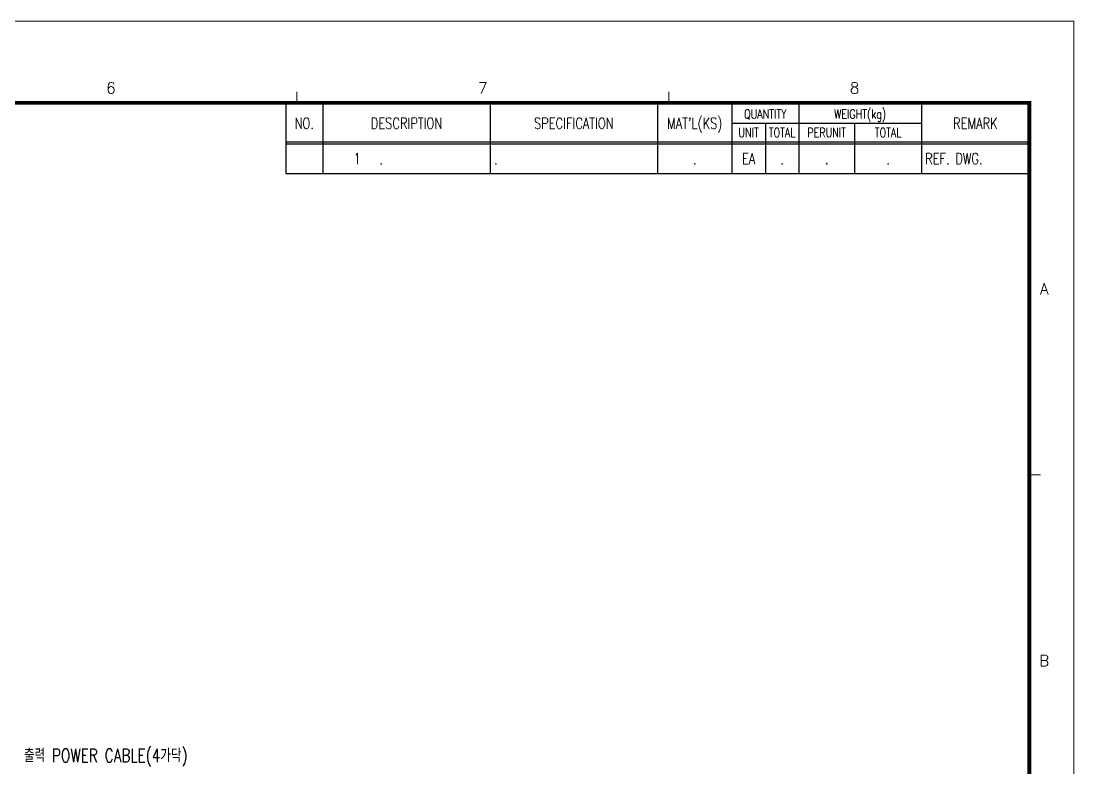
# Model space of a CAD drawing. Header units: millimetres. Extents: x 0 to 37514, y 0 to 8910.
# Drawn here: x 31722 to 34554, y 3931 to 5940 of the extents above; entities that cross this region are included whole.
import ezdxf
from ezdxf.enums import TextEntityAlignment as Align

# ---------------------------------------------------------------- set-up
doc = ezdxf.new("R2010")
doc.units = ezdxf.units.MM
for name, color, linetype in [('7', 7, 'Continuous'), ('8', 230, 'Continuous'), ('SHEET', 3, 'Continuous')]:
    doc.layers.add(name, color=color, linetype=linetype)
doc.styles.add('HYUNDAI-STEEL', font='romans.shx', dxfattribs={"width": 0.75, "bigfont": 'whgtxt.shx'})
doc.styles.add('Single', font='romans.shx', dxfattribs={"width": 0.75, "bigfont": 'ghs.shx'})

# ---------------------------------------------------------------- blocks, each defined once
blk = doc.blocks.new('BOM BLOCK')
at = {"layer": '7'}
for p, q in [((-200, 0), (0, 0)), ((-190, 0), (-190, -19)), ((-145, 0), (-145, -19)), ((-100, 0), (-100, -19)), ((-80, 0), (-80, -19)), ((-62, 0), (-62, -19)), ((-29, 0), (-29, -19)), ((0, 0), (0, -19)), ((-80, -5.5), (-29, -5.5)), ((-71, -5.5), (-71, -19)), ((-47, -5.5), (-47, -19)), ((-200, -10.5), (0, -10.5)), ((-200, -11), (0, -11)), ((-200, -19), (0, -19))]:
    blk.add_line(p, q, dxfattribs=at)
at = {"layer": '7', "color": 3}
blk.add_line((-200, 0), (-200, -19), dxfattribs=at)
at = {"layer": 'SHEET', "color": 7, "style": 'HYUNDAI-STEEL', "width": 0.75}
for s, height, p in [('QUANTITY', 2.5, (-71, -3)), ('WEIGHT(kg)', 2.5, (-45.5, -3)), ('NO.', 3, (-195, -5.5)), ('DESCRIPTION', 3, (-167.5, -5.5)), ('SPECIFICATION', 3, (-122.5, -5.5)), ("MAT'L(KS)", 3, (-90, -5.5)), ('REMARK', 3, (-14.5, -5.5)), ('UNIT', 2.5, (-75.5, -8)), ('TOTAL', 2.5, (-66.5, -8)), ('PERUNIT', 2.5, (-54.5, -8)), ('TOTAL', 2.5, (-38, -8))]:
    blk.add_text(s, height=height, dxfattribs=at).set_placement(p, align=Align.MIDDLE_CENTER)
blk = doc.blocks.new('HYUNDAI-STEEL_A1-OUT')
at = {"layer": 'Defpoints', "linetype": 'Continuous', "lineweight": 0}
blk.add_lwpolyline([(841, 594), (0, 594), (0, 0), (841, 0)], close=True, dxfattribs=at)
at = {"layer": 'SHEET', "color": 3, "linetype": 'Continuous', "lineweight": 0}
for p, q in [((632, 572), (632, 575)), ((732, 572), (732, 575)), ((829, 472), (832, 472))]:
    blk.add_line(p, q, dxfattribs=at)
at = {"layer": 'SHEET', "color": 4, "linetype": 'Continuous', "lineweight": 0, "const_width": 1, "flags": 128}
blk.add_lwpolyline([(829, 22), (829, 572), (32, 572), (32, 22), (829, 22)], dxfattribs=at)
at = {"layer": 'SHEET'}
blk.add_blockref('BOM BLOCK', (829, 572), dxfattribs=at)
at = {"layer": 'SHEET', "color": 2, "linetype": 'Continuous', "lineweight": 0, "style": 'HYUNDAI-STEEL'}
for s, p in [('6', (582, 576)), ('7', (682, 576)), ('8', (782, 576)), ('A', (833, 522)), ('B', (833, 422))]:
    blk.add_text(s, height=3, dxfattribs=at).set_placement(p, align=Align.MIDDLE_CENTER)

msp = doc.modelspace()

# ---------------------------------------------------------------- block references
at = {"layer": 'SHEET', "xscale": 10, "yscale": 10, "zscale": 10}
msp.add_blockref('HYUNDAI-STEEL_A1-OUT', (26143.768, 0), dxfattribs=at)

# ---------------------------------------------------------------- texts
at = {"layer": '8', "insert": (31949.655, 3959.039), "char_height": 35.84, "attachment_point": 5, "style": 'Single'}
msp.add_mtext('\\A1;출력 POWER CABLE(4가닥)', dxfattribs=at)
at = {"layer": 'SHEET', "color": 2, "style": 'HYUNDAI-STEEL', "width": 0.75}
for s, p in [('1', (32626.064, 5570)), ('EA', (33678.768, 5570)), ('.', (33533.768, 5570)), ('.', (33768.768, 5570)), ('.', (33888.768, 5570)), ('.', (34053.768, 5570))]:
    msp.add_text(s, height=30, dxfattribs=at).set_placement(p, align=Align.MIDDLE_CENTER)
for s, p in [('REF. DWG.', (34153.768, 5570)), ('.', (32686.064, 5570)), ('.', (32993.768, 5570))]:
    msp.add_text(s, height=30, dxfattribs=at).set_placement(p, align=Align.MIDDLE_LEFT)

doc.saveas('drawing.dxf')
